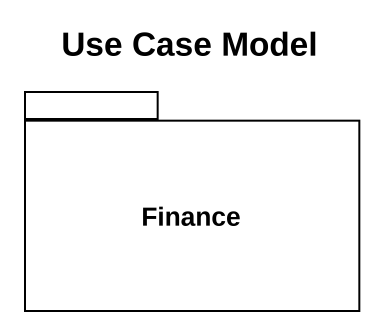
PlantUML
@startuml
title Use Case Model
package Finance {
}
@enduml
